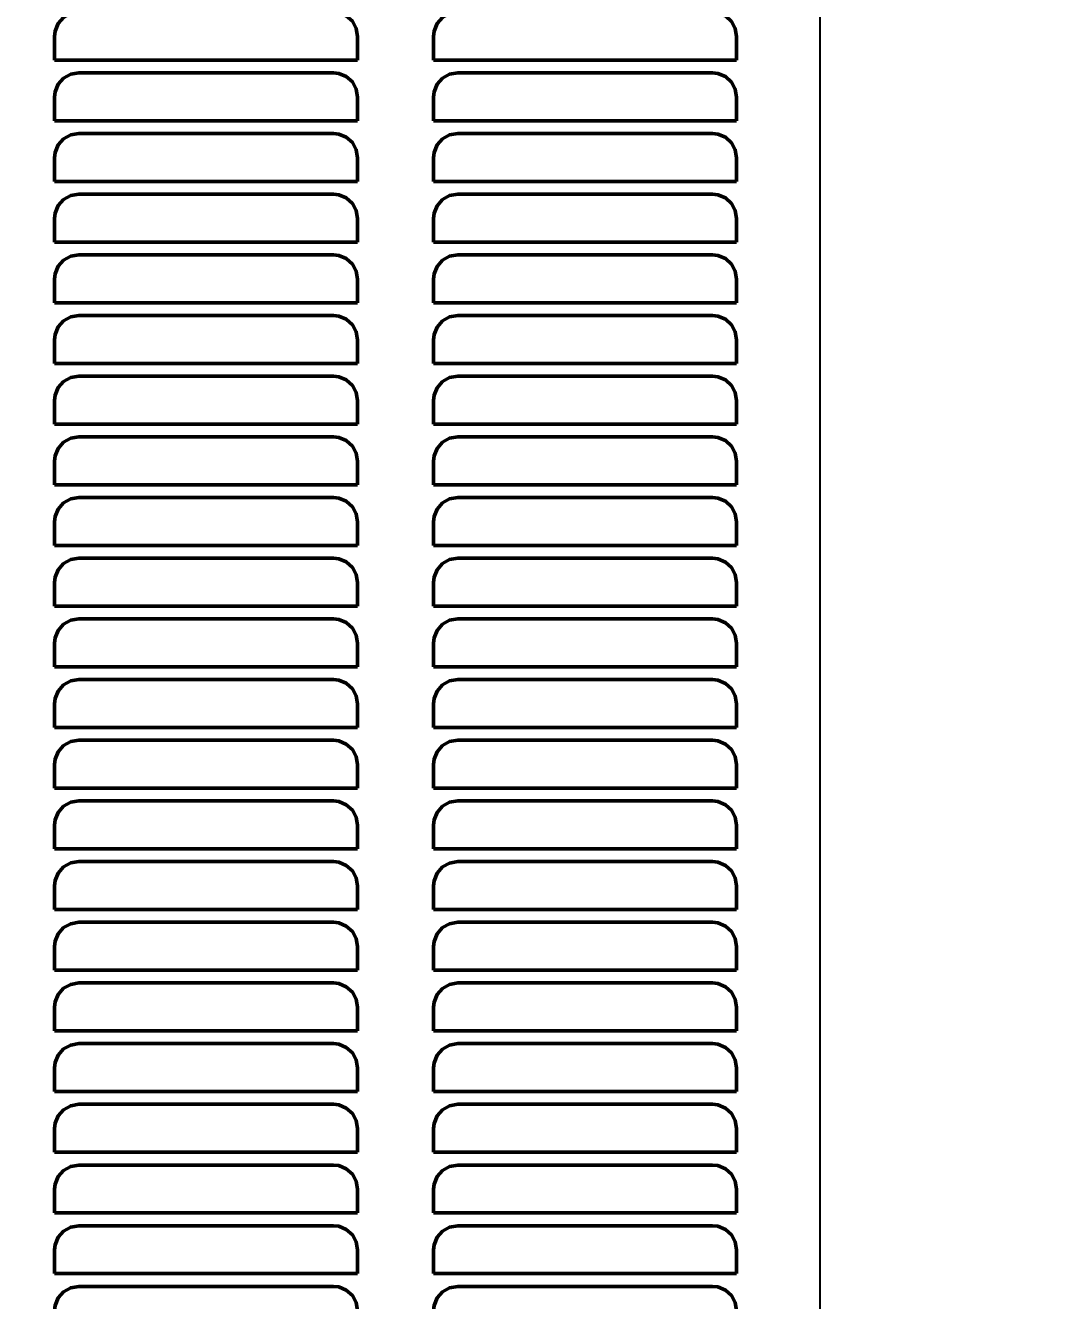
# Model space of a CAD drawing. Header units: inches. Extents: x -0.3 to 42.3, y 0 to 41.5.
# Drawn here: x 25.2 to 33.73, y 10.13 to 20.64 of the extents above; entities that cross this region are included whole.
import ezdxf

# ---------------------------------------------------------------- set-up
doc = ezdxf.new("R2010")
doc.units = ezdxf.units.IN
doc.header["$MEASUREMENT"] = 0
for name, color, linetype, lineweight in [('AM_0', 7, 'Continuous', 50), ('AM_4', 3, 'Continuous', 25), ('AM_5', 3, 'Continuous', 25)]:
    doc.layers.add(name, color=color, linetype=linetype, lineweight=lineweight)
doc.dimstyles.get("Standard").update_dxf_attribs({"dimtxt": 0.18, "dimasz": 0.18, "dimexe": 0.18, "dimexo": 0.0625, "dimgap": 0.09, "dimtad": 0, "dimtih": 1, "dimtoh": 1, "dimdec": 4, "dimzin": 0, "dimdsep": 46, "dimtxsty": 'Standard', "dimcen": 0.09, "dimadec": 0, "dimazin": 0, "dimtfac": 1, "dimtdec": 4, "dimtofl": 0, "dimtmove": 0, "dimatfit": 3, "dimfxl": 1, "dimtolj": 1, "dimtzin": 0, "dimarcsym": 0})

# ---------------------------------------------------------------- blocks, each defined once
blk = doc.blocks.new('*D1')
at = {"layer": 'AM_5', "color": 0, "lineweight": -2}
for p, q in [((17.5, 41.5), (39.27, 41.5)), ((39.27, 39.5), (39.27, 26.385)), ((39.27, 2), (39.27, 15.115)), ((3.39, 0), (39.27, 0))]:
    blk.add_line(p, q, dxfattribs=at)
at = {"layer": 'AM_5', "color": 0}
for points in [[(39.603, 39.5), (38.937, 39.5), (39.27, 41.5)], [(38.937, 2), (39.603, 2), (39.27, 0)]]:
    blk.add_solid(points, dxfattribs=at)
at = {"layer": 'Defpoints', "color": 0}
for p in [(17.5, 41.5), (3.39, 0), (39.27, 0)]:
    blk.add_point(p, dxfattribs=at)
at = {"layer": 'AM_5', "color": 0, "insert": (39.27, 20.75), "char_height": 2, "attachment_point": 5, "rotation": 90}
blk.add_mtext('\\A1;41.5 in', dxfattribs=at)

msp = doc.modelspace()

# ---------------------------------------------------------------- linework, layer by layer
at = {"layer": 'AM_0'}
for p, q in [((25.439, 20.55), (25.439, 20.355)), ((27.939, 20.355), (27.939, 20.55)), ((28.564, 20.55), (28.564, 20.355)), ((31.064, 20.355), (31.064, 20.55)), ((25.439, 20.355), (27.939, 20.355)), ((28.564, 20.355), (31.064, 20.355)), ((27.739, 20.25), (25.639, 20.25)), ((30.864, 20.25), (28.764, 20.25)), ((25.439, 20.05), (25.439, 19.855)), ((27.939, 19.855), (27.939, 20.05)), ((28.564, 20.05), (28.564, 19.855)), ((31.064, 19.855), (31.064, 20.05)), ((25.439, 19.855), (27.939, 19.855)), ((28.564, 19.855), (31.064, 19.855)), ((27.739, 19.75), (25.639, 19.75)), ((30.864, 19.75), (28.764, 19.75)), ((25.439, 19.55), (25.439, 19.355)), ((27.939, 19.355), (27.939, 19.55)), ((28.564, 19.55), (28.564, 19.355)), ((31.064, 19.355), (31.064, 19.55)), ((25.439, 19.355), (27.939, 19.355)), ((28.564, 19.355), (31.064, 19.355)), ((27.739, 19.25), (25.639, 19.25)), ((30.864, 19.25), (28.764, 19.25)), ((25.439, 19.05), (25.439, 18.855)), ((27.939, 18.855), (27.939, 19.05)), ((28.564, 19.05), (28.564, 18.855)), ((31.064, 18.855), (31.064, 19.05)), ((25.439, 18.855), (27.939, 18.855)), ((28.564, 18.855), (31.064, 18.855)), ((27.739, 18.75), (25.639, 18.75)), ((30.864, 18.75), (28.764, 18.75)), ((25.439, 18.55), (25.439, 18.355)), ((27.939, 18.355), (27.939, 18.55)), ((28.564, 18.55), (28.564, 18.355)), ((31.064, 18.355), (31.064, 18.55)), ((25.439, 18.355), (27.939, 18.355)), ((28.564, 18.355), (31.064, 18.355)), ((27.739, 18.25), (25.639, 18.25)), ((30.864, 18.25), (28.764, 18.25)), ((25.439, 18.05), (25.439, 17.855)), ((27.939, 17.855), (27.939, 18.05)), ((28.564, 18.05), (28.564, 17.855)), ((31.064, 17.855), (31.064, 18.05)), ((25.439, 17.855), (27.939, 17.855)), ((28.564, 17.855), (31.064, 17.855)), ((27.739, 17.75), (25.639, 17.75)), ((30.864, 17.75), (28.764, 17.75)), ((25.439, 17.55), (25.439, 17.355)), ((27.939, 17.355), (27.939, 17.55)), ((28.564, 17.55), (28.564, 17.355)), ((31.064, 17.355), (31.064, 17.55)), ((25.439, 17.355), (27.939, 17.355)), ((28.564, 17.355), (31.064, 17.355)), ((27.739, 17.25), (25.639, 17.25)), ((30.864, 17.25), (28.764, 17.25)), ((25.439, 17.05), (25.439, 16.855)), ((27.939, 16.855), (27.939, 17.05)), ((28.564, 17.05), (28.564, 16.855)), ((31.064, 16.855), (31.064, 17.05)), ((25.439, 16.855), (27.939, 16.855)), ((28.564, 16.855), (31.064, 16.855)), ((27.739, 16.75), (25.639, 16.75)), ((30.864, 16.75), (28.764, 16.75)), ((25.439, 16.55), (25.439, 16.355)), ((27.939, 16.355), (27.939, 16.55)), ((28.564, 16.55), (28.564, 16.355)), ((31.064, 16.355), (31.064, 16.55)), ((25.439, 16.355), (27.939, 16.355)), ((28.564, 16.355), (31.064, 16.355)), ((27.739, 16.25), (25.639, 16.25)), ((30.864, 16.25), (28.764, 16.25)), ((25.439, 16.05), (25.439, 15.855)), ((27.939, 15.855), (27.939, 16.05)), ((28.564, 16.05), (28.564, 15.855)), ((31.064, 15.855), (31.064, 16.05)), ((25.439, 15.855), (27.939, 15.855)), ((28.564, 15.855), (31.064, 15.855)), ((27.739, 15.75), (25.639, 15.75)), ((30.864, 15.75), (28.764, 15.75)), ((25.439, 15.55), (25.439, 15.355)), ((27.939, 15.355), (27.939, 15.55)), ((28.564, 15.55), (28.564, 15.355)), ((31.064, 15.355), (31.064, 15.55)), ((25.439, 15.355), (27.939, 15.355)), ((28.564, 15.355), (31.064, 15.355)), ((27.739, 15.25), (25.639, 15.25)), ((30.864, 15.25), (28.764, 15.25)), ((25.439, 15.05), (25.439, 14.855)), ((27.939, 14.855), (27.939, 15.05)), ((28.564, 15.05), (28.564, 14.855)), ((31.064, 14.855), (31.064, 15.05)), ((25.439, 14.855), (27.939, 14.855)), ((28.564, 14.855), (31.064, 14.855)), ((27.739, 14.75), (25.639, 14.75)), ((30.864, 14.75), (28.764, 14.75)), ((25.439, 14.55), (25.439, 14.355)), ((27.939, 14.355), (27.939, 14.55)), ((28.564, 14.55), (28.564, 14.355)), ((31.064, 14.355), (31.064, 14.55)), ((25.439, 14.355), (27.939, 14.355)), ((28.564, 14.355), (31.064, 14.355)), ((27.739, 14.25), (25.639, 14.25)), ((30.864, 14.25), (28.764, 14.25)), ((25.439, 14.05), (25.439, 13.855)), ((27.939, 13.855), (27.939, 14.05)), ((28.564, 14.05), (28.564, 13.855)), ((31.064, 13.855), (31.064, 14.05)), ((25.439, 13.855), (27.939, 13.855)), ((28.564, 13.855), (31.064, 13.855)), ((27.739, 13.75), (25.639, 13.75)), ((30.864, 13.75), (28.764, 13.75)), ((25.439, 13.55), (25.439, 13.355)), ((27.939, 13.355), (27.939, 13.55)), ((28.564, 13.55), (28.564, 13.355)), ((31.064, 13.355), (31.064, 13.55)), ((25.439, 13.355), (27.939, 13.355)), ((28.564, 13.355), (31.064, 13.355)), ((27.739, 13.25), (25.639, 13.25)), ((30.864, 13.25), (28.764, 13.25)), ((25.439, 13.05), (25.439, 12.855)), ((27.939, 12.855), (27.939, 13.05)), ((28.564, 13.05), (28.564, 12.855)), ((31.064, 12.855), (31.064, 13.05)), ((25.439, 12.855), (27.939, 12.855)), ((28.564, 12.855), (31.064, 12.855)), ((27.739, 12.75), (25.639, 12.75)), ((30.864, 12.75), (28.764, 12.75)), ((25.439, 12.55), (25.439, 12.355)), ((27.939, 12.355), (27.939, 12.55)), ((28.564, 12.55), (28.564, 12.355)), ((31.064, 12.355), (31.064, 12.55)), ((25.439, 12.355), (27.939, 12.355)), ((28.564, 12.355), (31.064, 12.355)), ((27.739, 12.25), (25.639, 12.25)), ((30.864, 12.25), (28.764, 12.25)), ((25.439, 12.05), (25.439, 11.855)), ((27.939, 11.855), (27.939, 12.05)), ((28.564, 12.05), (28.564, 11.855)), ((31.064, 11.855), (31.064, 12.05)), ((25.439, 11.855), (27.939, 11.855)), ((28.564, 11.855), (31.064, 11.855)), ((27.739, 11.75), (25.639, 11.75)), ((30.864, 11.75), (28.764, 11.75)), ((25.439, 11.55), (25.439, 11.355)), ((27.939, 11.355), (27.939, 11.55)), ((28.564, 11.55), (28.564, 11.355)), ((31.064, 11.355), (31.064, 11.55)), ((25.439, 11.355), (27.939, 11.355)), ((28.564, 11.355), (31.064, 11.355)), ((27.739, 11.25), (25.639, 11.25)), ((30.864, 11.25), (28.764, 11.25)), ((25.439, 11.05), (25.439, 10.855)), ((27.939, 10.855), (27.939, 11.05)), ((28.564, 11.05), (28.564, 10.855)), ((31.064, 10.855), (31.064, 11.05)), ((25.439, 10.855), (27.939, 10.855)), ((28.564, 10.855), (31.064, 10.855)), ((27.739, 10.75), (25.639, 10.75)), ((30.864, 10.75), (28.764, 10.75)), ((25.439, 10.55), (25.439, 10.355)), ((27.939, 10.355), (27.939, 10.55)), ((28.564, 10.55), (28.564, 10.355)), ((31.064, 10.355), (31.064, 10.55)), ((25.439, 10.355), (27.939, 10.355)), ((28.564, 10.355), (31.064, 10.355)), ((27.739, 10.25), (25.639, 10.25)), ((30.864, 10.25), (28.764, 10.25))]:
    msp.add_line(p, q, dxfattribs=at)
for points in [[(25.639, 20.75), (25.57269, 20.73869), (25.51385, 20.706), (25.46919, 20.65567), (25.44378, 20.59347), (25.439, 20.55)], [(27.939, 20.55), (27.92779, 20.61601), (27.89546, 20.67458), (27.84559, 20.71923), (27.78362, 20.74496), (27.739, 20.75)], [(28.764, 20.75), (28.69758, 20.73865), (28.63864, 20.70584), (28.59399, 20.65534), (28.56869, 20.59307), (28.564, 20.55)], [(31.064, 20.55), (31.05284, 20.61588), (31.02066, 20.67433), (30.97099, 20.71897), (30.90912, 20.74484), (30.864, 20.75)], [(25.639, 20.25), (25.57269, 20.23869), (25.51385, 20.206), (25.46919, 20.15567), (25.44378, 20.09347), (25.439, 20.05)], [(27.939, 20.05), (27.92779, 20.11601), (27.89546, 20.17458), (27.84559, 20.21923), (27.78362, 20.24496), (27.739, 20.25)], [(28.764, 20.25), (28.69758, 20.23865), (28.63864, 20.20584), (28.59399, 20.15534), (28.56869, 20.09307), (28.564, 20.05)], [(31.064, 20.05), (31.05284, 20.11588), (31.02066, 20.17433), (30.97099, 20.21897), (30.90912, 20.24484), (30.864, 20.25)], [(25.639, 19.75), (25.57269, 19.73869), (25.51385, 19.706), (25.46919, 19.65567), (25.44378, 19.59347), (25.439, 19.55)], [(27.939, 19.55), (27.92779, 19.61601), (27.89546, 19.67458), (27.84559, 19.71923), (27.78362, 19.74496), (27.739, 19.75)], [(28.764, 19.75), (28.69758, 19.73865), (28.63864, 19.70584), (28.59399, 19.65534), (28.56869, 19.59307), (28.564, 19.55)], [(31.064, 19.55), (31.05284, 19.61588), (31.02066, 19.67433), (30.97099, 19.71897), (30.90912, 19.74484), (30.864, 19.75)], [(25.639, 19.25), (25.57269, 19.23869), (25.51385, 19.206), (25.46919, 19.15567), (25.44378, 19.09347), (25.439, 19.05)], [(27.939, 19.05), (27.92779, 19.11601), (27.89546, 19.17458), (27.84559, 19.21923), (27.78362, 19.24496), (27.739, 19.25)], [(28.764, 19.25), (28.69758, 19.23865), (28.63864, 19.20584), (28.59399, 19.15534), (28.56869, 19.09307), (28.564, 19.05)], [(31.064, 19.05), (31.05284, 19.11588), (31.02066, 19.17433), (30.97099, 19.21897), (30.90912, 19.24484), (30.864, 19.25)], [(25.639, 18.75), (25.57269, 18.73869), (25.51385, 18.706), (25.46919, 18.65567), (25.44378, 18.59347), (25.439, 18.55)], [(27.939, 18.55), (27.92779, 18.61601), (27.89546, 18.67458), (27.84559, 18.71923), (27.78362, 18.74496), (27.739, 18.75)], [(28.764, 18.75), (28.69758, 18.73865), (28.63864, 18.70584), (28.59399, 18.65534), (28.56869, 18.59307), (28.564, 18.55)], [(31.064, 18.55), (31.05284, 18.61588), (31.02066, 18.67433), (30.97099, 18.71897), (30.90912, 18.74484), (30.864, 18.75)], [(25.639, 18.25), (25.57269, 18.23869), (25.51385, 18.206), (25.46919, 18.15567), (25.44378, 18.09347), (25.439, 18.05)], [(27.939, 18.05), (27.92779, 18.11601), (27.89546, 18.17458), (27.84559, 18.21923), (27.78362, 18.24496), (27.739, 18.25)], [(28.764, 18.25), (28.69758, 18.23865), (28.63864, 18.20584), (28.59399, 18.15534), (28.56869, 18.09307), (28.564, 18.05)], [(31.064, 18.05), (31.05284, 18.11588), (31.02066, 18.17433), (30.97099, 18.21897), (30.90912, 18.24484), (30.864, 18.25)], [(25.639, 17.75), (25.57269, 17.73869), (25.51385, 17.706), (25.46919, 17.65567), (25.44378, 17.59347), (25.439, 17.55)], [(27.939, 17.55), (27.92779, 17.61601), (27.89546, 17.67458), (27.84559, 17.71923), (27.78362, 17.74496), (27.739, 17.75)], [(28.764, 17.75), (28.69758, 17.73865), (28.63864, 17.70584), (28.59399, 17.65534), (28.56869, 17.59307), (28.564, 17.55)], [(31.064, 17.55), (31.05284, 17.61588), (31.02066, 17.67433), (30.97099, 17.71897), (30.90912, 17.74484), (30.864, 17.75)], [(25.639, 17.25), (25.57269, 17.23869), (25.51385, 17.206), (25.46919, 17.15567), (25.44378, 17.09347), (25.439, 17.05)], [(27.939, 17.05), (27.92779, 17.11601), (27.89546, 17.17458), (27.84559, 17.21923), (27.78362, 17.24496), (27.739, 17.25)], [(28.764, 17.25), (28.69758, 17.23865), (28.63864, 17.20584), (28.59399, 17.15534), (28.56869, 17.09307), (28.564, 17.05)], [(31.064, 17.05), (31.05284, 17.11588), (31.02066, 17.17433), (30.97099, 17.21897), (30.90912, 17.24484), (30.864, 17.25)], [(25.639, 16.75), (25.57269, 16.73869), (25.51385, 16.706), (25.46919, 16.65567), (25.44378, 16.59347), (25.439, 16.55)], [(27.939, 16.55), (27.92779, 16.61601), (27.89546, 16.67458), (27.84559, 16.71923), (27.78362, 16.74496), (27.739, 16.75)], [(28.764, 16.75), (28.69758, 16.73865), (28.63864, 16.70584), (28.59399, 16.65534), (28.56869, 16.59307), (28.564, 16.55)], [(31.064, 16.55), (31.05284, 16.61588), (31.02066, 16.67433), (30.97099, 16.71897), (30.90912, 16.74484), (30.864, 16.75)], [(25.639, 16.25), (25.57269, 16.23869), (25.51385, 16.206), (25.46919, 16.15567), (25.44378, 16.09347), (25.439, 16.05)], [(27.939, 16.05), (27.92779, 16.11601), (27.89546, 16.17458), (27.84559, 16.21923), (27.78362, 16.24496), (27.739, 16.25)], [(28.764, 16.25), (28.69758, 16.23865), (28.63864, 16.20584), (28.59399, 16.15534), (28.56869, 16.09307), (28.564, 16.05)], [(31.064, 16.05), (31.05284, 16.11588), (31.02066, 16.17433), (30.97099, 16.21897), (30.90912, 16.24484), (30.864, 16.25)], [(25.639, 15.75), (25.57269, 15.73869), (25.51385, 15.706), (25.46919, 15.65567), (25.44378, 15.59347), (25.439, 15.55)], [(27.939, 15.55), (27.92779, 15.61601), (27.89546, 15.67458), (27.84559, 15.71923), (27.78362, 15.74496), (27.739, 15.75)], [(28.764, 15.75), (28.69758, 15.73865), (28.63864, 15.70584), (28.59399, 15.65534), (28.56869, 15.59307), (28.564, 15.55)], [(31.064, 15.55), (31.05284, 15.61588), (31.02066, 15.67433), (30.97099, 15.71897), (30.90912, 15.74484), (30.864, 15.75)], [(25.639, 15.25), (25.57269, 15.23869), (25.51385, 15.206), (25.46919, 15.15567), (25.44378, 15.09347), (25.439, 15.05)], [(27.939, 15.05), (27.92779, 15.11601), (27.89546, 15.17458), (27.84559, 15.21923), (27.78362, 15.24496), (27.739, 15.25)], [(28.764, 15.25), (28.69758, 15.23865), (28.63864, 15.20584), (28.59399, 15.15534), (28.56869, 15.09307), (28.564, 15.05)], [(31.064, 15.05), (31.05284, 15.11588), (31.02066, 15.17433), (30.97099, 15.21897), (30.90912, 15.24484), (30.864, 15.25)], [(25.639, 14.75), (25.57269, 14.73869), (25.51385, 14.706), (25.46919, 14.65567), (25.44378, 14.59347), (25.439, 14.55)], [(27.939, 14.55), (27.92779, 14.61601), (27.89546, 14.67458), (27.84559, 14.71923), (27.78362, 14.74496), (27.739, 14.75)], [(28.764, 14.75), (28.69758, 14.73865), (28.63864, 14.70584), (28.59399, 14.65534), (28.56869, 14.59307), (28.564, 14.55)], [(31.064, 14.55), (31.05284, 14.61588), (31.02066, 14.67433), (30.97099, 14.71897), (30.90912, 14.74484), (30.864, 14.75)], [(25.639, 14.25), (25.57269, 14.23869), (25.51385, 14.206), (25.46919, 14.15567), (25.44378, 14.09347), (25.439, 14.05)], [(27.939, 14.05), (27.92779, 14.11601), (27.89546, 14.17458), (27.84559, 14.21923), (27.78362, 14.24496), (27.739, 14.25)], [(28.764, 14.25), (28.69758, 14.23865), (28.63864, 14.20584), (28.59399, 14.15534), (28.56869, 14.09307), (28.564, 14.05)], [(31.064, 14.05), (31.05284, 14.11588), (31.02066, 14.17433), (30.97099, 14.21897), (30.90912, 14.24484), (30.864, 14.25)], [(25.639, 13.75), (25.57269, 13.73869), (25.51385, 13.706), (25.46919, 13.65567), (25.44378, 13.59347), (25.439, 13.55)], [(27.939, 13.55), (27.92779, 13.61601), (27.89546, 13.67458), (27.84559, 13.71923), (27.78362, 13.74496), (27.739, 13.75)], [(28.764, 13.75), (28.69758, 13.73865), (28.63864, 13.70584), (28.59399, 13.65534), (28.56869, 13.59307), (28.564, 13.55)], [(31.064, 13.55), (31.05284, 13.61588), (31.02066, 13.67433), (30.97099, 13.71897), (30.90912, 13.74484), (30.864, 13.75)], [(25.639, 13.25), (25.57269, 13.23869), (25.51385, 13.206), (25.46919, 13.15567), (25.44378, 13.09347), (25.439, 13.05)], [(27.939, 13.05), (27.92779, 13.11601), (27.89546, 13.17458), (27.84559, 13.21923), (27.78362, 13.24496), (27.739, 13.25)], [(28.764, 13.25), (28.69758, 13.23865), (28.63864, 13.20584), (28.59399, 13.15534), (28.56869, 13.09307), (28.564, 13.05)], [(31.064, 13.05), (31.05284, 13.11588), (31.02066, 13.17433), (30.97099, 13.21897), (30.90912, 13.24484), (30.864, 13.25)], [(25.639, 12.75), (25.57269, 12.73869), (25.51385, 12.706), (25.46919, 12.65567), (25.44378, 12.59347), (25.439, 12.55)], [(27.939, 12.55), (27.92779, 12.61601), (27.89546, 12.67458), (27.84559, 12.71923), (27.78362, 12.74496), (27.739, 12.75)], [(28.764, 12.75), (28.69758, 12.73865), (28.63864, 12.70584), (28.59399, 12.65534), (28.56869, 12.59307), (28.564, 12.55)], [(31.064, 12.55), (31.05284, 12.61588), (31.02066, 12.67433), (30.97099, 12.71897), (30.90912, 12.74484), (30.864, 12.75)], [(25.639, 12.25), (25.57269, 12.23869), (25.51385, 12.206), (25.46919, 12.15567), (25.44378, 12.09347), (25.439, 12.05)], [(27.939, 12.05), (27.92779, 12.11601), (27.89546, 12.17458), (27.84559, 12.21923), (27.78362, 12.24496), (27.739, 12.25)], [(28.764, 12.25), (28.69758, 12.23865), (28.63864, 12.20584), (28.59399, 12.15534), (28.56869, 12.09307), (28.564, 12.05)], [(31.064, 12.05), (31.05284, 12.11588), (31.02066, 12.17433), (30.97099, 12.21897), (30.90912, 12.24484), (30.864, 12.25)], [(25.639, 11.75), (25.57269, 11.73869), (25.51385, 11.706), (25.46919, 11.65567), (25.44378, 11.59347), (25.439, 11.55)], [(27.939, 11.55), (27.92779, 11.61601), (27.89546, 11.67458), (27.84559, 11.71923), (27.78362, 11.74496), (27.739, 11.75)], [(28.764, 11.75), (28.69758, 11.73865), (28.63864, 11.70584), (28.59399, 11.65534), (28.56869, 11.59307), (28.564, 11.55)], [(31.064, 11.55), (31.05284, 11.61588), (31.02066, 11.67433), (30.97099, 11.71897), (30.90912, 11.74484), (30.864, 11.75)], [(25.639, 11.25), (25.57269, 11.23869), (25.51385, 11.206), (25.46919, 11.15567), (25.44378, 11.09347), (25.439, 11.05)], [(27.939, 11.05), (27.92779, 11.11601), (27.89546, 11.17458), (27.84559, 11.21923), (27.78362, 11.24496), (27.739, 11.25)], [(28.764, 11.25), (28.69758, 11.23865), (28.63864, 11.20584), (28.59399, 11.15534), (28.56869, 11.09307), (28.564, 11.05)], [(31.064, 11.05), (31.05284, 11.11588), (31.02066, 11.17433), (30.97099, 11.21897), (30.90912, 11.24484), (30.864, 11.25)], [(25.639, 10.75), (25.57269, 10.73869), (25.51385, 10.706), (25.46919, 10.65567), (25.44378, 10.59347), (25.439, 10.55)], [(27.939, 10.55), (27.92779, 10.61601), (27.89546, 10.67458), (27.84559, 10.71923), (27.78362, 10.74496), (27.739, 10.75)], [(28.764, 10.75), (28.69758, 10.73865), (28.63864, 10.70584), (28.59399, 10.65534), (28.56869, 10.59307), (28.564, 10.55)], [(31.064, 10.55), (31.05284, 10.61588), (31.02066, 10.67433), (30.97099, 10.71897), (30.90912, 10.74484), (30.864, 10.75)], [(25.639, 10.25), (25.57269, 10.23869), (25.51385, 10.206), (25.46919, 10.15567), (25.44378, 10.09347), (25.439, 10.05)], [(27.939, 10.05), (27.92779, 10.11601), (27.89546, 10.17458), (27.84559, 10.21923), (27.78362, 10.24496), (27.739, 10.25)], [(28.764, 10.25), (28.69758, 10.23865), (28.63864, 10.20584), (28.59399, 10.15534), (28.56869, 10.09307), (28.564, 10.05)], [(31.064, 10.05), (31.05284, 10.11588), (31.02066, 10.17433), (30.97099, 10.21897), (30.90912, 10.24484), (30.864, 10.25)]]:
    msp.add_lwpolyline(points, dxfattribs=at)
at = {"layer": 'AM_4'}
msp.add_line((31.7511, 41.5), (31.7511, 1.625), dxfattribs=at)

# ---------------------------------------------------------------- dimensions: what is measured, and where the dimension line sits
at = {"layer": 'AM_5'}
dim = msp.add_linear_dim(base=(39.27, 0), p1=(17.5, 41.5), p2=(3.39, 0), angle=90, text='41.5 in', dimstyle='Standard', override={"dimtxt": 2, "dimasz": 2, "dimexe": 0, "dimexo": 0, "dimgap": 0.6}, dxfattribs=at)
dim.commit()
dim.dimension.update_dxf_attribs({"geometry": '*D1', "text_midpoint": (39.27, 20.75), "dimtype": 160, "text_rotation": 90})

doc.saveas('drawing.dxf')
